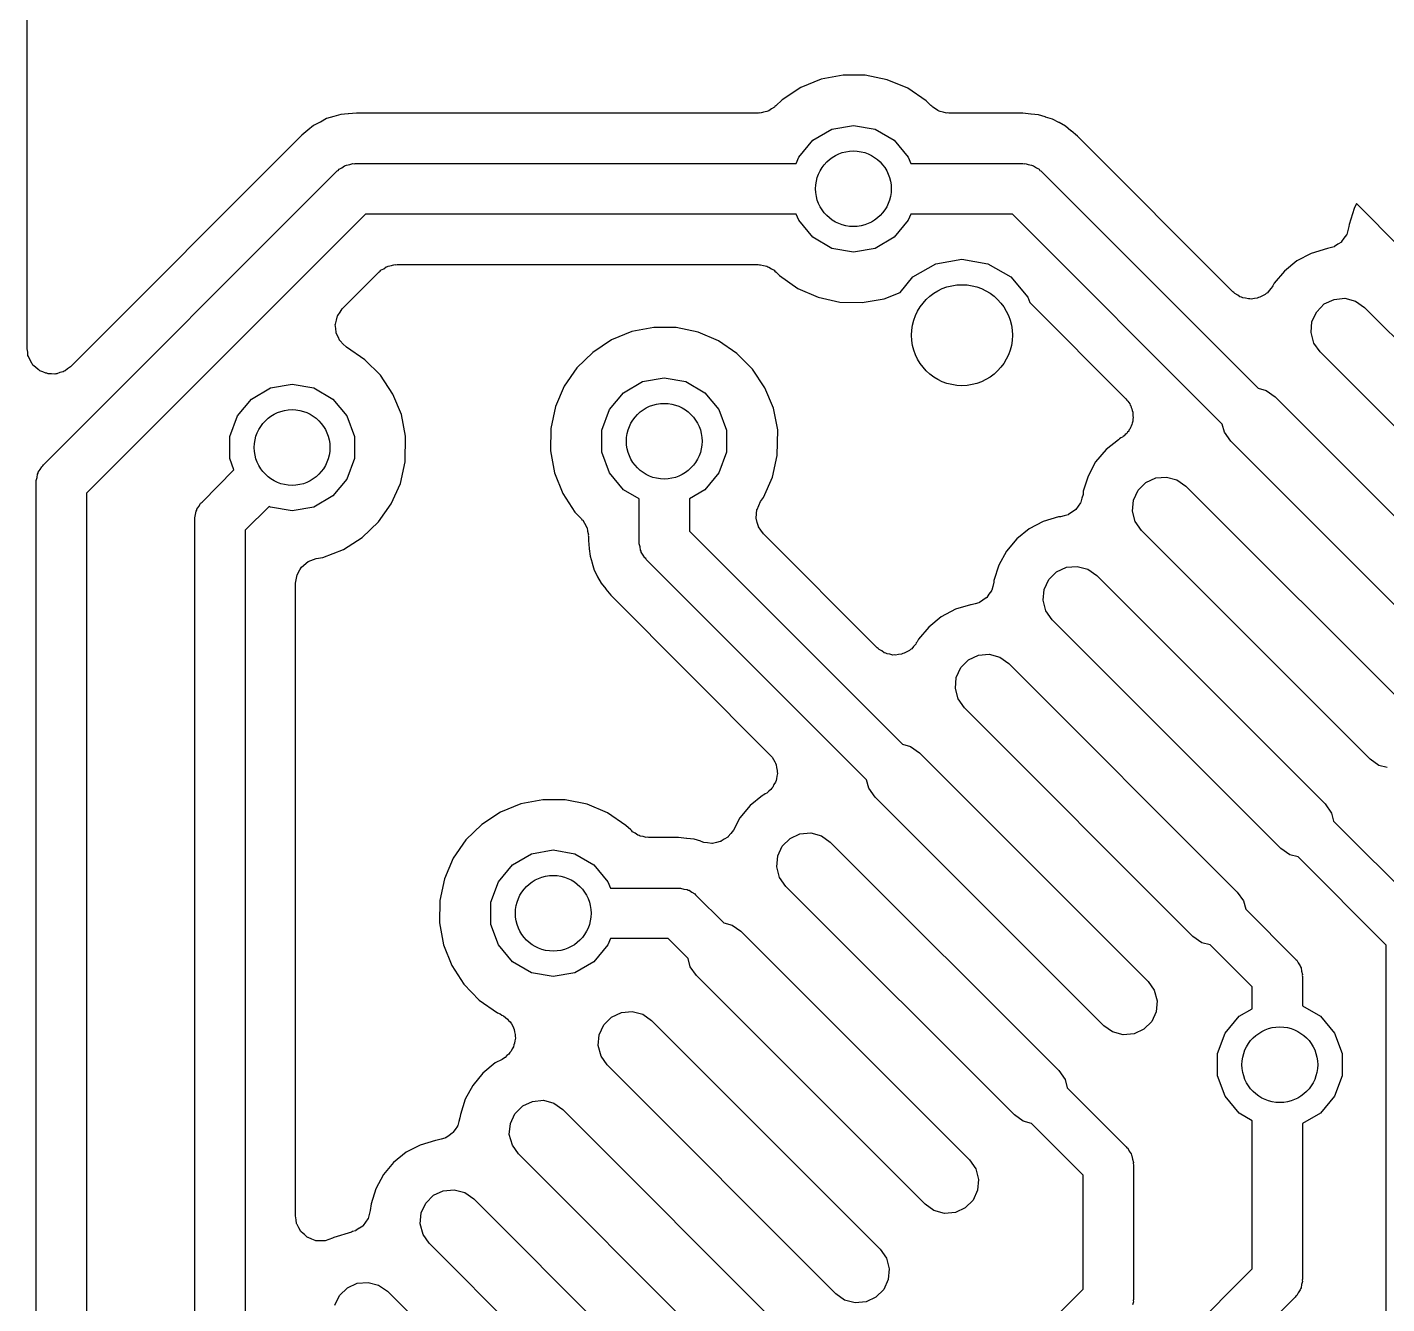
# Model space of a CAD drawing. Extents: x 69.6 to 139.6, y -158 to -61.
# Drawn here: x 106.92 to 112.31, y -108.57 to -103.51 of the extents above; entities that cross this region are included whole.
import ezdxf

# ---------------------------------------------------------------- set-up
doc = ezdxf.new("R2010")
doc.units = 0
doc.header["$MEASUREMENT"] = 0
doc.layers.add('BLACK', color=7, linetype='CONTINUOUS')

msp = doc.modelspace()

# ---------------------------------------------------------------- linework, layer by layer
at = {"layer": 'Black'}
for p, q in [((106.925, -104.784), (106.925, -102.291)), ((110.072, -103.716), (109.991, -103.749)), ((110.159, -103.7), (110.072, -103.716)), ((110.247, -103.7), (110.159, -103.7)), ((110.334, -103.718), (110.247, -103.7)), ((110.415, -103.752), (110.334, -103.718)), ((109.991, -103.749), (109.917, -103.798)), ((110.488, -103.802), (110.415, -103.752)), ((109.843, -103.846), (109.83, -103.85)), ((109.857, -103.844), (109.843, -103.846)), ((109.86, -103.842), (109.857, -103.844)), ((109.864, -103.841), (109.86, -103.842)), ((109.875, -103.833), (109.864, -103.841)), ((109.887, -103.827), (109.875, -103.833)), ((109.889, -103.824), (109.887, -103.827)), ((109.892, -103.821), (109.889, -103.824)), ((109.917, -103.798), (109.892, -103.821)), ((110.507, -103.82), (110.488, -103.802)), ((110.511, -103.823), (110.507, -103.82)), ((110.514, -103.827), (110.511, -103.823)), ((110.525, -103.833), (110.514, -103.827)), ((110.535, -103.84), (110.525, -103.833)), ((110.54, -103.842), (110.535, -103.84)), ((110.544, -103.844), (110.54, -103.842)), ((110.556, -103.846), (110.544, -103.844)), ((110.569, -103.85), (110.556, -103.846)), ((108.086, -103.886), (108.06, -103.9)), ((108.087, -103.886), (108.086, -103.886)), ((108.086, -103.886), (108.086, -103.886)), ((108.112, -103.872), (108.087, -103.886)), ((108.14, -103.864), (108.112, -103.872)), ((108.141, -103.864), (108.14, -103.864)), ((108.14, -103.864), (108.14, -103.864)), ((108.168, -103.856), (108.141, -103.864)), ((108.197, -103.853), (108.168, -103.856)), ((108.198, -103.853), (108.197, -103.853)), ((108.197, -103.853), (108.197, -103.853)), ((108.23, -103.85), (108.198, -103.853)), ((109.822, -103.85), (108.23, -103.85)), ((109.826, -103.849), (109.822, -103.85)), ((109.83, -103.85), (109.826, -103.849)), ((110.114, -103.914), (110.2, -103.899)), ((110.2, -103.899), (110.286, -103.914)), ((110.573, -103.849), (110.569, -103.85)), ((110.578, -103.85), (110.573, -103.849)), ((110.872, -103.85), (110.578, -103.85)), ((110.903, -103.854), (110.872, -103.85)), ((110.904, -103.854), (110.903, -103.854)), ((110.933, -103.857), (110.904, -103.854)), ((110.904, -103.854), (110.904, -103.854)), ((110.96, -103.865), (110.933, -103.857)), ((110.961, -103.865), (110.96, -103.865)), ((110.961, -103.866), (110.961, -103.865)), ((110.989, -103.874), (110.961, -103.866)), ((111.014, -103.888), (110.989, -103.874)), ((111.015, -103.888), (111.014, -103.888)), ((111.014, -103.888), (111.014, -103.888)), ((111.04, -103.902), (111.015, -103.888)), ((108.013, -103.938), (107.096, -104.855)), ((108.037, -103.918), (108.013, -103.938)), ((108.013, -103.938), (108.013, -103.938)), ((108.038, -103.918), (108.037, -103.918)), ((108.06, -103.9), (108.038, -103.918)), ((108.038, -103.918), (108.038, -103.918)), ((110.039, -103.958), (110.114, -103.914)), ((110.286, -103.914), (110.361, -103.958)), ((111.062, -103.92), (111.04, -103.902)), ((111.062, -103.921), (111.062, -103.92)), ((111.063, -103.921), (111.062, -103.921)), ((111.088, -103.941), (111.063, -103.921)), ((111.704, -104.558), (111.088, -103.941)), ((109.983, -104.025), (110.039, -103.958)), ((110.361, -103.958), (110.417, -104.025)), ((108.172, -104.067), (108.183, -104.059)), ((108.183, -104.059), (108.187, -104.058)), ((108.187, -104.058), (108.191, -104.056)), ((108.191, -104.056), (108.204, -104.054)), ((108.204, -104.054), (108.216, -104.05)), ((108.216, -104.05), (108.221, -104.051)), ((108.221, -104.051), (108.225, -104.05)), ((108.225, -104.05), (109.973, -104.05)), ((109.973, -104.05), (109.983, -104.025)), ((110.417, -104.025), (110.427, -104.05)), ((110.427, -104.05), (110.872, -104.05)), ((110.872, -104.05), (110.876, -104.051)), ((110.876, -104.051), (110.881, -104.05)), ((110.881, -104.05), (110.893, -104.054)), ((110.893, -104.054), (110.906, -104.056)), ((110.906, -104.056), (110.91, -104.058)), ((110.91, -104.058), (110.914, -104.059)), ((110.914, -104.059), (110.925, -104.067)), ((106.989, -105.244), (108.154, -104.079)), ((108.154, -104.079), (108.158, -104.077)), ((108.158, -104.077), (108.161, -104.073)), ((108.161, -104.073), (108.172, -104.067)), ((110.925, -104.067), (110.936, -104.073)), ((110.936, -104.073), (110.939, -104.077)), ((110.939, -104.077), (110.943, -104.079)), ((110.943, -104.079), (111.804, -104.94)), ((112.194, -104.209), (112.184, -104.228)), ((112.371, -104.386), (112.194, -104.209)), ((108.266, -104.25), (107.16, -105.356)), ((109.973, -104.25), (108.266, -104.25)), ((109.983, -104.275), (109.973, -104.25)), ((110.039, -104.342), (109.983, -104.275)), ((110.417, -104.275), (110.361, -104.342)), ((110.427, -104.25), (110.417, -104.275)), ((110.831, -104.25), (110.427, -104.25)), ((111.662, -105.082), (110.831, -104.25)), ((112.184, -104.228), (112.165, -104.291)), ((112.155, -104.331), (112.154, -104.332)), ((112.159, -104.315), (112.155, -104.331)), ((112.164, -104.3), (112.159, -104.315)), ((112.165, -104.291), (112.164, -104.3)), ((110.114, -104.386), (110.039, -104.342)), ((110.361, -104.342), (110.286, -104.386)), ((112.089, -104.384), (112.079, -104.387)), ((112.105, -104.38), (112.089, -104.384)), ((112.106, -104.38), (112.105, -104.38)), ((112.107, -104.379), (112.106, -104.38)), ((112.12, -104.37), (112.107, -104.379)), ((112.134, -104.361), (112.12, -104.37)), ((112.135, -104.359), (112.134, -104.36)), ((112.134, -104.36), (112.134, -104.361)), ((112.144, -104.346), (112.135, -104.359)), ((112.154, -104.333), (112.144, -104.346)), ((112.154, -104.332), (112.154, -104.333)), ((110.2, -104.401), (110.114, -104.386)), ((110.286, -104.386), (110.2, -104.401)), ((110.527, -104.447), (110.63, -104.429)), ((110.63, -104.429), (110.733, -104.447)), ((111.958, -104.436), (111.908, -104.476)), ((112.014, -104.407), (111.958, -104.436)), ((112.079, -104.387), (112.014, -104.407)), ((108.175, -104.624), (108.32, -104.479)), ((108.32, -104.479), (108.324, -104.477)), ((108.324, -104.477), (108.326, -104.473)), ((108.326, -104.473), (108.338, -104.467)), ((108.338, -104.467), (108.348, -104.459)), ((108.348, -104.459), (108.353, -104.458)), ((108.353, -104.458), (108.356, -104.456)), ((108.356, -104.456), (108.369, -104.454)), ((108.369, -104.454), (108.382, -104.45)), ((108.382, -104.45), (108.386, -104.451)), ((108.386, -104.451), (108.391, -104.45)), ((108.391, -104.45), (109.822, -104.45)), ((109.822, -104.45), (109.827, -104.451)), ((109.827, -104.451), (109.832, -104.451)), ((109.832, -104.451), (109.844, -104.454)), ((109.844, -104.454), (109.856, -104.456)), ((109.856, -104.456), (109.86, -104.459)), ((109.86, -104.459), (109.865, -104.46)), ((109.865, -104.46), (109.875, -104.467)), ((109.875, -104.467), (109.886, -104.473)), ((109.886, -104.473), (109.889, -104.477)), ((109.889, -104.477), (109.894, -104.481)), ((109.894, -104.481), (109.907, -104.494)), ((110.436, -104.499), (110.527, -104.447)), ((110.733, -104.447), (110.824, -104.499)), ((111.908, -104.476), (111.868, -104.524)), ((109.907, -104.494), (109.979, -104.545)), ((109.979, -104.545), (110.06, -104.58)), ((110.385, -104.561), (110.436, -104.499)), ((110.824, -104.499), (110.891, -104.579)), ((111.856, -104.544), (111.848, -104.553)), ((111.859, -104.539), (111.856, -104.544)), ((111.862, -104.535), (111.859, -104.539)), ((111.868, -104.524), (111.862, -104.535)), ((110.06, -104.58), (110.146, -104.599)), ((110.146, -104.599), (110.235, -104.601)), ((110.235, -104.601), (110.322, -104.586)), ((110.322, -104.586), (110.385, -104.561)), ((110.891, -104.579), (110.899, -104.601)), ((111.708, -104.561), (111.704, -104.558)), ((111.712, -104.565), (111.708, -104.561)), ((111.723, -104.571), (111.712, -104.565)), ((111.732, -104.578), (111.723, -104.571)), ((111.738, -104.579), (111.732, -104.578)), ((111.743, -104.582), (111.738, -104.579)), ((111.754, -104.583), (111.743, -104.582)), ((111.766, -104.586), (111.754, -104.583)), ((111.771, -104.586), (111.766, -104.586)), ((111.777, -104.587), (111.771, -104.586)), ((111.789, -104.585), (111.777, -104.587)), ((111.8, -104.583), (111.789, -104.585)), ((111.806, -104.581), (111.8, -104.583)), ((111.811, -104.58), (111.806, -104.581)), ((111.821, -104.574), (111.811, -104.58)), ((111.832, -104.569), (111.821, -104.574)), ((111.836, -104.565), (111.832, -104.569)), ((111.841, -104.562), (111.836, -104.565)), ((111.848, -104.553), (111.841, -104.562)), ((112.066, -104.606), (112.105, -104.588)), ((112.105, -104.588), (112.148, -104.584)), ((112.148, -104.584), (112.19, -104.595)), ((112.19, -104.595), (112.226, -104.62)), ((108.151, -104.67), (108.155, -104.654)), ((108.155, -104.653), (108.156, -104.652)), ((108.155, -104.654), (108.155, -104.653)), ((108.156, -104.652), (108.165, -104.639)), ((108.165, -104.639), (108.174, -104.625)), ((108.174, -104.625), (108.175, -104.624)), ((108.175, -104.624), (108.175, -104.624)), ((110.899, -104.601), (111.279, -104.982)), ((112.017, -104.676), (112.036, -104.637)), ((112.036, -104.637), (112.066, -104.606)), ((112.226, -104.62), (113.131, -105.526)), ((108.146, -104.688), (108.147, -104.687)), ((108.148, -104.704), (108.146, -104.688)), ((108.147, -104.686), (108.151, -104.67)), ((108.147, -104.687), (108.147, -104.686)), ((108.15, -104.72), (108.148, -104.704)), ((109.409, -104.7), (109.322, -104.716)), ((109.497, -104.7), (109.409, -104.7)), ((109.584, -104.718), (109.497, -104.7)), ((112.014, -104.719), (112.017, -104.676)), ((108.15, -104.721), (108.15, -104.72)), ((108.15, -104.722), (108.15, -104.721)), ((108.157, -104.737), (108.15, -104.722)), ((108.164, -104.752), (108.157, -104.737)), ((108.165, -104.752), (108.164, -104.752)), ((108.165, -104.753), (108.165, -104.752)), ((108.177, -104.765), (108.165, -104.753)), ((109.241, -104.749), (109.167, -104.798)), ((109.322, -104.716), (109.241, -104.749)), ((109.665, -104.752), (109.584, -104.718)), ((109.738, -104.802), (109.665, -104.752)), ((112.025, -104.761), (112.014, -104.719)), ((112.05, -104.796), (112.025, -104.761)), ((106.927, -104.797), (106.925, -104.784)), ((106.928, -104.81), (106.927, -104.797)), ((106.93, -104.814), (106.928, -104.81)), ((106.931, -104.819), (106.93, -104.814)), ((108.189, -104.776), (108.177, -104.765)), ((108.19, -104.777), (108.189, -104.776)), ((108.263, -104.827), (108.19, -104.777)), ((108.19, -104.777), (108.19, -104.777)), ((109.167, -104.798), (109.104, -104.859)), ((109.8, -104.864), (109.738, -104.802)), ((112.955, -105.702), (112.05, -104.796)), ((106.938, -104.83), (106.931, -104.819)), ((106.943, -104.842), (106.938, -104.83)), ((106.946, -104.845), (106.943, -104.842)), ((106.948, -104.849), (106.946, -104.845)), ((106.958, -104.857), (106.948, -104.849)), ((106.968, -104.866), (106.958, -104.857)), ((106.972, -104.868), (106.968, -104.866)), ((106.975, -104.871), (106.972, -104.868)), ((107.085, -104.863), (107.075, -104.871)), ((107.096, -104.855), (107.085, -104.863)), ((108.325, -104.889), (108.263, -104.827)), ((109.104, -104.859), (109.054, -104.932)), ((109.849, -104.938), (109.8, -104.864)), ((106.987, -104.875), (106.975, -104.871)), ((106.999, -104.881), (106.987, -104.875)), ((107.003, -104.881), (106.999, -104.881)), ((107.008, -104.883), (107.003, -104.881)), ((107.021, -104.883), (107.008, -104.883)), ((107.034, -104.884), (107.021, -104.883)), ((107.038, -104.883), (107.034, -104.884)), ((107.042, -104.883), (107.038, -104.883)), ((107.055, -104.878), (107.042, -104.883)), ((107.067, -104.875), (107.055, -104.878)), ((107.071, -104.872), (107.067, -104.875)), ((107.075, -104.871), (107.071, -104.872)), ((108.374, -104.963), (108.325, -104.889)), ((109.289, -104.958), (109.364, -104.914)), ((109.364, -104.914), (109.45, -104.899)), ((109.45, -104.899), (109.536, -104.914)), ((109.536, -104.914), (109.611, -104.958)), ((107.814, -104.983), (107.889, -104.939)), ((107.889, -104.939), (107.975, -104.924)), ((107.975, -104.924), (108.061, -104.939)), ((108.061, -104.939), (108.136, -104.983)), ((108.408, -105.044), (108.374, -104.963)), ((109.054, -104.932), (109.019, -105.013)), ((109.233, -105.025), (109.289, -104.958)), ((109.611, -104.958), (109.667, -105.025)), ((109.883, -105.019), (109.849, -104.938)), ((111.804, -104.94), (111.836, -104.949)), ((111.836, -104.949), (111.872, -104.974)), ((111.872, -104.974), (112.777, -105.88)), ((107.758, -105.05), (107.814, -104.983)), ((108.136, -104.983), (108.192, -105.05)), ((109.019, -105.013), (109.001, -105.1)), ((109.203, -105.106), (109.233, -105.025)), ((109.667, -105.025), (109.697, -105.106)), ((109.9, -105.105), (109.883, -105.019)), ((111.279, -104.982), (111.283, -104.987)), ((111.283, -104.987), (111.288, -104.991)), ((111.288, -104.991), (111.291, -104.997)), ((111.291, -104.997), (111.295, -105.002)), ((111.295, -105.002), (111.297, -105.007)), ((111.297, -105.007), (111.299, -105.01)), ((111.299, -105.01), (111.301, -105.016)), ((111.301, -105.016), (111.304, -105.022)), ((111.304, -105.022), (111.305, -105.029)), ((111.305, -105.029), (111.307, -105.035)), ((107.728, -105.131), (107.758, -105.05)), ((108.192, -105.05), (108.222, -105.131)), ((108.425, -105.13), (108.408, -105.044)), ((111.303, -105.084), (111.301, -105.09)), ((111.305, -105.078), (111.303, -105.084)), ((111.306, -105.074), (111.305, -105.078)), ((111.307, -105.07), (111.306, -105.074)), ((111.307, -105.035), (111.307, -105.039)), ((111.307, -105.039), (111.308, -105.044)), ((111.309, -105.056), (111.307, -105.063)), ((111.307, -105.063), (111.307, -105.07)), ((111.308, -105.044), (111.308, -105.05)), ((111.308, -105.05), (111.309, -105.056)), ((111.671, -105.114), (111.662, -105.082)), ((107.728, -105.219), (107.728, -105.131)), ((108.222, -105.131), (108.222, -105.219)), ((108.423, -105.232), (108.425, -105.13)), ((109.001, -105.1), (108.999, -105.188)), ((109.203, -105.194), (109.203, -105.106)), ((109.697, -105.106), (109.697, -105.194)), ((109.898, -105.207), (109.9, -105.105)), ((111.26, -105.137), (111.255, -105.141)), ((111.266, -105.134), (111.26, -105.137)), ((111.269, -105.131), (111.266, -105.134)), ((111.273, -105.129), (111.269, -105.131)), ((111.277, -105.124), (111.273, -105.129)), ((111.283, -105.12), (111.277, -105.124)), ((111.286, -105.114), (111.283, -105.12)), ((111.291, -105.11), (111.286, -105.114)), ((111.292, -105.106), (111.291, -105.11)), ((111.295, -105.102), (111.292, -105.106)), ((111.298, -105.096), (111.295, -105.102)), ((111.301, -105.09), (111.298, -105.096)), ((111.696, -105.15), (111.671, -105.114)), ((108.999, -105.188), (109.015, -105.275)), ((111.201, -105.183), (111.16, -105.232)), ((111.25, -105.144), (111.201, -105.183)), ((111.255, -105.141), (111.25, -105.144)), ((112.601, -106.056), (111.696, -105.15)), ((106.987, -105.248), (106.989, -105.244)), ((107.744, -105.264), (107.728, -105.219)), ((108.222, -105.219), (108.192, -105.3)), ((108.404, -105.318), (108.423, -105.232)), ((109.233, -105.275), (109.203, -105.194)), ((109.697, -105.194), (109.667, -105.275)), ((109.879, -105.293), (109.898, -105.207)), ((111.16, -105.232), (111.13, -105.288)), ((106.96, -105.306), (106.964, -105.294)), ((106.964, -105.294), (106.966, -105.281)), ((106.966, -105.281), (106.968, -105.277)), ((106.968, -105.277), (106.969, -105.273)), ((106.969, -105.273), (106.977, -105.262)), ((106.977, -105.262), (106.983, -105.251)), ((106.983, -105.251), (106.987, -105.248)), ((107.618, -105.391), (107.744, -105.264)), ((108.192, -105.3), (108.136, -105.367)), ((109.015, -105.275), (109.048, -105.357)), ((109.289, -105.342), (109.233, -105.275)), ((109.667, -105.275), (109.611, -105.342)), ((109.843, -105.373), (109.879, -105.293)), ((111.13, -105.288), (111.111, -105.348)), ((111.359, -105.314), (111.398, -105.295)), ((111.398, -105.295), (111.441, -105.292)), ((111.441, -105.292), (111.482, -105.303)), ((106.961, -105.311), (106.96, -105.306)), ((106.96, -105.315), (106.961, -105.311)), ((106.96, -109.949), (106.96, -105.315)), ((108.368, -105.398), (108.404, -105.318)), ((109.35, -105.378), (109.289, -105.342)), ((109.611, -105.342), (109.55, -105.378)), ((111.111, -105.348), (111.11, -105.361)), ((111.31, -105.384), (111.328, -105.344)), ((111.328, -105.344), (111.359, -105.314)), ((111.482, -105.303), (111.518, -105.328)), ((111.518, -105.328), (112.424, -106.233)), ((107.16, -105.356), (107.16, -109.99)), ((107.598, -105.419), (107.605, -105.408)), ((107.605, -105.408), (107.612, -105.397)), ((107.612, -105.397), (107.615, -105.394)), ((107.615, -105.394), (107.618, -105.391)), ((107.884, -105.408), (107.789, -105.503)), ((107.889, -105.411), (107.884, -105.408)), ((108.136, -105.367), (108.061, -105.411)), ((108.317, -105.47), (108.368, -105.398)), ((109.048, -105.357), (109.096, -105.431)), ((109.35, -105.548), (109.35, -105.378)), ((109.55, -105.378), (109.55, -105.507)), ((109.818, -105.42), (109.825, -105.405)), ((109.825, -105.405), (109.832, -105.389)), ((109.832, -105.389), (109.843, -105.373)), ((109.832, -105.389), (109.832, -105.389)), ((109.832, -105.389), (109.832, -105.389)), ((111.091, -105.407), (111.082, -105.42)), ((111.1, -105.394), (111.091, -105.407)), ((111.101, -105.392), (111.1, -105.394)), ((111.105, -105.376), (111.101, -105.391)), ((111.101, -105.391), (111.101, -105.392)), ((111.11, -105.361), (111.105, -105.376)), ((111.306, -105.427), (111.31, -105.384)), ((107.589, -105.453), (107.592, -105.44)), ((107.589, -105.457), (107.589, -105.453)), ((107.589, -105.461), (107.589, -105.457)), ((107.589, -108.736), (107.589, -105.461)), ((107.592, -105.44), (107.595, -105.427)), ((107.595, -105.427), (107.597, -105.423)), ((107.597, -105.423), (107.598, -105.419)), ((107.975, -105.426), (107.889, -105.411)), ((108.061, -105.411), (107.975, -105.426)), ((109.096, -105.431), (109.122, -105.458)), ((109.122, -105.458), (109.124, -105.461)), ((109.124, -105.461), (109.127, -105.463)), ((109.814, -105.455), (109.816, -105.438)), ((109.819, -105.472), (109.814, -105.455)), ((109.814, -105.455), (109.814, -105.455)), ((109.814, -105.455), (109.814, -105.455)), ((109.816, -105.438), (109.817, -105.42)), ((109.817, -105.42), (109.818, -105.42)), ((109.818, -105.42), (109.818, -105.42)), ((111.013, -105.45), (110.952, -105.468)), ((111.02, -105.449), (111.013, -105.45)), ((111.035, -105.445), (111.02, -105.449)), ((111.051, -105.441), (111.035, -105.445)), ((111.052, -105.44), (111.051, -105.441)), ((111.053, -105.44), (111.052, -105.44)), ((111.066, -105.431), (111.053, -105.44)), ((111.08, -105.422), (111.066, -105.431)), ((111.082, -105.42), (111.08, -105.421)), ((111.08, -105.421), (111.08, -105.422)), ((111.317, -105.468), (111.306, -105.427)), ((107.789, -105.503), (107.789, -108.695)), ((108.253, -105.531), (108.317, -105.47)), ((109.127, -105.463), (109.134, -105.475)), ((109.134, -105.475), (109.141, -105.487)), ((109.141, -105.487), (109.142, -105.49)), ((109.142, -105.49), (109.144, -105.493)), ((109.144, -105.493), (109.146, -105.507)), ((109.146, -105.507), (109.15, -105.521)), ((109.55, -105.507), (110.394, -106.35)), ((109.823, -105.488), (109.819, -105.472)), ((109.823, -105.489), (109.823, -105.488)), ((109.823, -105.488), (109.823, -105.488)), ((109.833, -105.503), (109.823, -105.489)), ((109.843, -105.517), (109.833, -105.503)), ((110.896, -105.497), (110.847, -105.537)), ((110.952, -105.468), (110.896, -105.497)), ((111.342, -105.504), (111.317, -105.468)), ((112.248, -106.409), (111.342, -105.504)), ((108.179, -105.579), (108.253, -105.531)), ((109.15, -105.521), (109.149, -105.524)), ((109.149, -105.524), (109.15, -105.528)), ((109.15, -105.528), (109.15, -105.543)), ((109.15, -105.543), (109.153, -105.575)), ((109.351, -105.552), (109.35, -105.548)), ((109.35, -105.557), (109.351, -105.552)), ((109.354, -105.569), (109.35, -105.557)), ((109.356, -105.582), (109.354, -105.569)), ((110.294, -105.968), (109.843, -105.517)), ((109.843, -105.517), (109.843, -105.517)), ((109.843, -105.517), (109.843, -105.517)), ((110.847, -105.537), (110.807, -105.586)), ((108.039, -105.627), (108.071, -105.615)), ((108.071, -105.615), (108.097, -105.611)), ((108.097, -105.611), (108.179, -105.579)), ((109.153, -105.575), (109.153, -105.576)), ((109.153, -105.576), (109.153, -105.576)), ((109.153, -105.576), (109.156, -105.605)), ((109.156, -105.605), (109.164, -105.632)), ((109.358, -105.586), (109.356, -105.582)), ((109.359, -105.59), (109.358, -105.586)), ((109.367, -105.601), (109.359, -105.59)), ((109.373, -105.612), (109.367, -105.601)), ((109.377, -105.615), (109.373, -105.612)), ((109.379, -105.619), (109.377, -105.615)), ((110.252, -106.492), (109.379, -105.619)), ((110.807, -105.586), (110.776, -105.641)), ((107.995, -105.679), (108.006, -105.66)), ((108.006, -105.66), (108.012, -105.649)), ((108.012, -105.649), (108.039, -105.627)), ((109.164, -105.632), (109.164, -105.633)), ((109.164, -105.633), (109.164, -105.633)), ((109.164, -105.633), (109.172, -105.661)), ((109.172, -105.661), (109.186, -105.686)), ((110.776, -105.641), (110.757, -105.702)), ((110.974, -105.698), (111.005, -105.668)), ((111.005, -105.668), (111.044, -105.649)), ((111.044, -105.649), (111.087, -105.646)), ((111.087, -105.646), (111.129, -105.657)), ((111.129, -105.657), (111.164, -105.682)), ((107.989, -105.713), (107.995, -105.679)), ((107.989, -108.219), (107.989, -105.713)), ((109.186, -105.686), (109.186, -105.687)), ((109.186, -105.687), (109.186, -105.687)), ((109.186, -105.687), (109.2, -105.713)), ((109.2, -105.713), (109.218, -105.735)), ((110.752, -105.725), (110.748, -105.74)), ((110.757, -105.709), (110.752, -105.725)), ((110.757, -105.702), (110.757, -105.709)), ((110.956, -105.737), (110.974, -105.698)), ((111.164, -105.682), (112.07, -106.587)), ((109.218, -105.735), (109.218, -105.735)), ((109.218, -105.735), (109.218, -105.736)), ((109.218, -105.736), (109.238, -105.76)), ((109.238, -105.76), (109.238, -105.76)), ((109.238, -105.76), (109.869, -106.392)), ((110.713, -105.78), (110.7, -105.789)), ((110.726, -105.771), (110.713, -105.78)), ((110.727, -105.77), (110.726, -105.771)), ((110.728, -105.769), (110.727, -105.77)), ((110.737, -105.756), (110.728, -105.769)), ((110.747, -105.743), (110.737, -105.756)), ((110.748, -105.74), (110.747, -105.741)), ((110.747, -105.741), (110.747, -105.743)), ((110.952, -105.78), (110.956, -105.737)), ((110.963, -105.822), (110.952, -105.78)), ((110.604, -105.816), (110.548, -105.846)), ((110.664, -105.798), (110.604, -105.816)), ((110.667, -105.798), (110.664, -105.798)), ((110.682, -105.794), (110.667, -105.798)), ((110.697, -105.79), (110.682, -105.794)), ((110.699, -105.789), (110.697, -105.79)), ((110.7, -105.789), (110.699, -105.789)), ((110.988, -105.858), (110.963, -105.822)), ((110.499, -105.886), (110.458, -105.934)), ((110.548, -105.846), (110.499, -105.886)), ((111.894, -106.763), (110.988, -105.858)), ((110.452, -105.945), (110.449, -105.949)), ((110.458, -105.934), (110.452, -105.945)), ((110.298, -105.971), (110.294, -105.968)), ((110.302, -105.975), (110.298, -105.971)), ((110.313, -105.981), (110.302, -105.975)), ((110.322, -105.988), (110.313, -105.981)), ((110.328, -105.989), (110.322, -105.988)), ((110.333, -105.992), (110.328, -105.989)), ((110.344, -105.993), (110.333, -105.992)), ((110.356, -105.997), (110.344, -105.993)), ((110.361, -105.996), (110.356, -105.997)), ((110.367, -105.997), (110.361, -105.996)), ((110.379, -105.995), (110.367, -105.997)), ((110.39, -105.993), (110.379, -105.995)), ((110.396, -105.991), (110.39, -105.993)), ((110.401, -105.99), (110.396, -105.991)), ((110.411, -105.984), (110.401, -105.99)), ((110.422, -105.979), (110.411, -105.984)), ((110.426, -105.975), (110.422, -105.979)), ((110.431, -105.972), (110.426, -105.975)), ((110.438, -105.963), (110.431, -105.972)), ((110.447, -105.954), (110.438, -105.963)), ((110.449, -105.949), (110.447, -105.954)), ((110.656, -106.016), (110.695, -105.998)), ((110.695, -105.998), (110.738, -105.994)), ((110.738, -105.994), (110.78, -106.005)), ((110.607, -106.086), (110.626, -106.047)), ((110.626, -106.047), (110.656, -106.016)), ((110.78, -106.005), (110.816, -106.03)), ((110.816, -106.03), (111.721, -106.936)), ((110.604, -106.129), (110.607, -106.086)), ((110.615, -106.171), (110.604, -106.129)), ((110.64, -106.206), (110.615, -106.171)), ((111.545, -107.112), (110.64, -106.206)), ((110.394, -106.35), (110.426, -106.359)), ((110.426, -106.359), (110.462, -106.384)), ((109.869, -106.392), (109.873, -106.397)), ((109.873, -106.397), (109.878, -106.401)), ((109.878, -106.401), (109.883, -106.411)), ((109.883, -106.411), (109.889, -106.42)), ((109.889, -106.42), (109.891, -106.426)), ((109.891, -106.426), (109.894, -106.432)), ((109.894, -106.432), (109.895, -106.443)), ((110.462, -106.384), (111.368, -107.29)), ((112.283, -106.434), (112.248, -106.409)), ((109.895, -106.443), (109.898, -106.454)), ((109.896, -106.477), (109.895, -106.488)), ((109.899, -106.466), (109.896, -106.477)), ((109.898, -106.454), (109.898, -106.46)), ((109.898, -106.46), (109.899, -106.466)), ((112.316, -106.443), (112.283, -106.434)), ((109.864, -106.536), (109.856, -106.544)), ((109.873, -106.53), (109.864, -106.536)), ((109.876, -106.524), (109.873, -106.53)), ((109.881, -106.52), (109.876, -106.524)), ((109.885, -106.51), (109.881, -106.52)), ((109.891, -106.5), (109.885, -106.51)), ((109.893, -106.494), (109.891, -106.5)), ((109.895, -106.488), (109.893, -106.494)), ((110.261, -106.524), (110.252, -106.492)), ((110.286, -106.56), (110.261, -106.524)), ((108.882, -106.586), (108.801, -106.619)), ((108.969, -106.57), (108.882, -106.586)), ((109.057, -106.57), (108.969, -106.57)), ((109.144, -106.588), (109.057, -106.57)), ((109.225, -106.622), (109.144, -106.588)), ((109.791, -106.593), (109.75, -106.642)), ((109.84, -106.554), (109.791, -106.593)), ((109.845, -106.551), (109.84, -106.554)), ((109.85, -106.547), (109.845, -106.551)), ((109.856, -106.544), (109.85, -106.547)), ((111.192, -107.466), (110.286, -106.56)), ((112.07, -106.587), (112.095, -106.623)), ((108.801, -106.619), (108.727, -106.668)), ((109.298, -106.672), (109.225, -106.622)), ((109.75, -106.642), (109.724, -106.691)), ((112.095, -106.623), (112.103, -106.655)), ((108.727, -106.668), (108.664, -106.729)), ((109.317, -106.69), (109.298, -106.672)), ((109.321, -106.693), (109.317, -106.69)), ((109.324, -106.697), (109.321, -106.693)), ((109.335, -106.703), (109.324, -106.697)), ((109.724, -106.691), (109.714, -106.704)), ((109.988, -106.705), (110.031, -106.702)), ((110.031, -106.702), (110.073, -106.713)), ((112.103, -106.655), (112.483, -107.035)), ((108.664, -106.729), (108.614, -106.802)), ((109.345, -106.71), (109.335, -106.703)), ((109.35, -106.712), (109.345, -106.71)), ((109.354, -106.714), (109.35, -106.712)), ((109.366, -106.716), (109.354, -106.714)), ((109.379, -106.72), (109.366, -106.716)), ((109.383, -106.719), (109.379, -106.72)), ((109.388, -106.72), (109.383, -106.719)), ((109.506, -106.72), (109.388, -106.72)), ((109.538, -106.724), (109.506, -106.72)), ((109.539, -106.724), (109.538, -106.724)), ((109.538, -106.724), (109.538, -106.724)), ((109.568, -106.727), (109.539, -106.724)), ((109.595, -106.735), (109.568, -106.727)), ((109.596, -106.736), (109.595, -106.735)), ((109.595, -106.735), (109.595, -106.735)), ((109.607, -106.739), (109.596, -106.736)), ((109.622, -106.741), (109.607, -106.739)), ((109.638, -106.743), (109.622, -106.741)), ((109.64, -106.743), (109.638, -106.743)), ((109.641, -106.743), (109.64, -106.743)), ((109.657, -106.739), (109.641, -106.743)), ((109.672, -106.736), (109.657, -106.739)), ((109.674, -106.736), (109.672, -106.736)), ((109.675, -106.735), (109.674, -106.736)), ((109.688, -106.727), (109.675, -106.735)), ((109.702, -106.718), (109.688, -106.727)), ((109.703, -106.717), (109.702, -106.718)), ((109.704, -106.716), (109.703, -106.717)), ((109.714, -106.704), (109.704, -106.716)), ((109.9, -106.793), (109.918, -106.754)), ((109.918, -106.754), (109.949, -106.724)), ((109.949, -106.724), (109.988, -106.705)), ((110.073, -106.713), (110.108, -106.738)), ((110.108, -106.738), (111.014, -107.643)), ((108.614, -106.802), (108.579, -106.883)), ((108.849, -106.828), (108.924, -106.784)), ((108.924, -106.784), (109.01, -106.769)), ((109.01, -106.769), (109.096, -106.784)), ((109.096, -106.784), (109.171, -106.828)), ((109.896, -106.836), (109.9, -106.793)), ((111.929, -106.788), (111.894, -106.763)), ((111.962, -106.797), (111.929, -106.788)), ((112.312, -107.147), (111.962, -106.797)), ((108.793, -106.895), (108.849, -106.828)), ((109.171, -106.828), (109.227, -106.895)), ((109.907, -106.878), (109.896, -106.836)), ((108.579, -106.883), (108.561, -106.97)), ((108.763, -106.976), (108.793, -106.895)), ((109.227, -106.895), (109.237, -106.92)), ((109.932, -106.914), (109.907, -106.878)), ((110.838, -107.819), (109.932, -106.914)), ((108.561, -106.97), (108.559, -107.058)), ((109.237, -106.92), (109.507, -106.92)), ((109.507, -106.92), (109.511, -106.921)), ((109.511, -106.921), (109.515, -106.92)), ((109.515, -106.92), (109.528, -106.924)), ((109.528, -106.924), (109.541, -106.926)), ((109.541, -106.926), (109.545, -106.928)), ((109.545, -106.928), (109.549, -106.929)), ((109.549, -106.929), (109.56, -106.937)), ((109.56, -106.937), (109.571, -106.943)), ((109.571, -106.943), (109.574, -106.947)), ((109.574, -106.947), (109.577, -106.949)), ((109.577, -106.949), (109.686, -107.058)), ((111.721, -106.936), (111.746, -106.971)), ((111.746, -106.971), (111.755, -107.004)), ((108.763, -107.064), (108.763, -106.976)), ((111.755, -107.004), (111.951, -107.2)), ((108.559, -107.058), (108.575, -107.145)), ((108.793, -107.145), (108.763, -107.064)), ((109.686, -107.058), (109.719, -107.067)), ((109.719, -107.067), (109.754, -107.091)), ((109.237, -107.12), (109.227, -107.145)), ((109.465, -107.12), (109.237, -107.12)), ((109.545, -107.199), (109.465, -107.12)), ((109.754, -107.091), (110.66, -107.997)), ((111.581, -107.137), (111.545, -107.112)), ((108.575, -107.145), (108.608, -107.227)), ((108.849, -107.212), (108.793, -107.145)), ((109.227, -107.145), (109.171, -107.212)), ((111.614, -107.145), (111.581, -107.137)), ((111.78, -107.312), (111.614, -107.145)), ((112.312, -108.906), (112.312, -107.147)), ((108.608, -107.227), (108.656, -107.301)), ((108.924, -107.256), (108.849, -107.212)), ((109.171, -107.212), (109.096, -107.256)), ((109.553, -107.232), (109.545, -107.199)), ((109.578, -107.267), (109.553, -107.232)), ((111.951, -107.2), (111.953, -107.203)), ((111.953, -107.203), (111.957, -107.206)), ((111.957, -107.206), (111.963, -107.217)), ((111.963, -107.217), (111.971, -107.228)), ((111.971, -107.228), (111.972, -107.232)), ((111.972, -107.232), (111.974, -107.236)), ((111.974, -107.236), (111.976, -107.249)), ((109.01, -107.271), (108.924, -107.256)), ((109.096, -107.256), (109.01, -107.271)), ((110.484, -108.173), (109.578, -107.267)), ((111.368, -107.29), (111.392, -107.325)), ((111.976, -107.249), (111.98, -107.262)), ((111.98, -107.262), (111.979, -107.266)), ((111.979, -107.266), (111.98, -107.27)), ((111.98, -107.27), (111.98, -107.387)), ((108.656, -107.301), (108.717, -107.364)), ((111.392, -107.325), (111.404, -107.367)), ((111.78, -107.398), (111.78, -107.312)), ((108.717, -107.364), (108.789, -107.415)), ((111.404, -107.367), (111.4, -107.41)), ((111.729, -107.428), (111.78, -107.398)), ((111.98, -107.387), (112.051, -107.428)), ((108.789, -107.415), (108.8, -107.419)), ((108.8, -107.419), (108.806, -107.424)), ((108.806, -107.424), (108.813, -107.426)), ((108.813, -107.426), (108.821, -107.433)), ((108.821, -107.433), (108.829, -107.439)), ((108.829, -107.439), (108.833, -107.445)), ((108.833, -107.445), (108.839, -107.45)), ((108.839, -107.45), (108.844, -107.458)), ((109.21, -107.462), (109.241, -107.431)), ((109.241, -107.431), (109.28, -107.413)), ((109.28, -107.413), (109.323, -107.409)), ((109.323, -107.409), (109.365, -107.42)), ((109.365, -107.42), (109.4, -107.445)), ((109.4, -107.445), (110.306, -108.351)), ((111.382, -107.449), (111.351, -107.479)), ((111.4, -107.41), (111.382, -107.449)), ((111.673, -107.495), (111.729, -107.428)), ((112.051, -107.428), (112.107, -107.495)), ((108.844, -107.458), (108.85, -107.467)), ((108.85, -107.467), (108.852, -107.474)), ((108.852, -107.474), (108.855, -107.48)), ((108.855, -107.48), (108.857, -107.49)), ((108.857, -107.49), (108.859, -107.5)), ((108.859, -107.5), (108.859, -107.507)), ((108.859, -107.507), (108.86, -107.515)), ((109.188, -107.544), (109.192, -107.501)), ((109.192, -107.501), (109.21, -107.462)), ((111.227, -107.49), (111.192, -107.466)), ((111.269, -107.502), (111.227, -107.49)), ((111.312, -107.498), (111.269, -107.502)), ((111.351, -107.479), (111.312, -107.498)), ((111.643, -107.576), (111.673, -107.495)), ((112.107, -107.495), (112.137, -107.576)), ((108.847, -107.557), (108.843, -107.566)), ((108.853, -107.549), (108.847, -107.557)), ((108.854, -107.541), (108.853, -107.549)), ((108.857, -107.534), (108.854, -107.541)), ((108.858, -107.525), (108.857, -107.534)), ((108.86, -107.515), (108.858, -107.525)), ((109.2, -107.586), (109.188, -107.544)), ((108.78, -107.613), (108.731, -107.653)), ((108.807, -107.599), (108.78, -107.613)), ((108.813, -107.595), (108.807, -107.599)), ((108.819, -107.591), (108.813, -107.595)), ((108.826, -107.584), (108.819, -107.591)), ((108.834, -107.578), (108.826, -107.584)), ((108.838, -107.572), (108.834, -107.578)), ((108.843, -107.566), (108.838, -107.572)), ((109.224, -107.621), (109.2, -107.586)), ((111.643, -107.664), (111.643, -107.576)), ((112.137, -107.576), (112.137, -107.664)), ((108.731, -107.653), (108.691, -107.702)), ((110.13, -108.527), (109.224, -107.621)), ((111.014, -107.643), (111.039, -107.679)), ((111.673, -107.745), (111.643, -107.664)), ((112.137, -107.664), (112.107, -107.745)), ((108.691, -107.702), (108.661, -107.757)), ((111.039, -107.679), (111.047, -107.712)), ((111.047, -107.712), (111.281, -107.945)), ((108.661, -107.757), (108.642, -107.817)), ((108.889, -107.783), (108.928, -107.765)), ((108.928, -107.765), (108.971, -107.761)), ((108.971, -107.761), (109.013, -107.772)), ((109.013, -107.772), (109.048, -107.797)), ((111.729, -107.812), (111.673, -107.745)), ((112.107, -107.745), (112.051, -107.812)), ((108.64, -107.83), (108.636, -107.845)), ((108.642, -107.817), (108.64, -107.83)), ((108.84, -107.853), (108.858, -107.814)), ((108.858, -107.814), (108.889, -107.783)), ((109.048, -107.797), (109.954, -108.703)), ((110.873, -107.844), (110.838, -107.819)), ((111.78, -107.842), (111.729, -107.812)), ((112.051, -107.812), (111.98, -107.853)), ((108.621, -107.876), (108.612, -107.889)), ((108.631, -107.863), (108.621, -107.876)), ((108.632, -107.861), (108.631, -107.862)), ((108.631, -107.862), (108.631, -107.863)), ((108.636, -107.845), (108.632, -107.861)), ((108.836, -107.896), (108.84, -107.853)), ((110.906, -107.853), (110.873, -107.844)), ((111.11, -108.057), (110.906, -107.853)), ((111.78, -108.429), (111.78, -107.842)), ((111.98, -107.853), (111.98, -108.47)), ((108.483, -107.938), (108.427, -107.967)), ((108.543, -107.92), (108.483, -107.938)), ((108.55, -107.919), (108.543, -107.92)), ((108.566, -107.915), (108.55, -107.919)), ((108.581, -107.911), (108.566, -107.915)), ((108.582, -107.91), (108.581, -107.911)), ((108.584, -107.91), (108.582, -107.91)), ((108.597, -107.9), (108.584, -107.91)), ((108.61, -107.891), (108.597, -107.9)), ((108.611, -107.89), (108.61, -107.891)), ((108.612, -107.889), (108.611, -107.89)), ((108.848, -107.938), (108.836, -107.896)), ((108.872, -107.973), (108.848, -107.938)), ((108.427, -107.967), (108.377, -108.007)), ((109.778, -108.879), (108.872, -107.973)), ((111.281, -107.945), (111.283, -107.949)), ((111.283, -107.949), (111.287, -107.951)), ((111.287, -107.951), (111.293, -107.963)), ((111.293, -107.963), (111.301, -107.973)), ((111.301, -107.973), (111.302, -107.978)), ((111.302, -107.978), (111.304, -107.981)), ((111.304, -107.981), (111.306, -107.994)), ((111.306, -107.994), (111.31, -108.007)), ((108.377, -108.007), (108.337, -108.055)), ((110.66, -107.997), (110.685, -108.033)), ((110.685, -108.033), (110.696, -108.074)), ((111.31, -108.007), (111.309, -108.011)), ((111.309, -108.011), (111.31, -108.016)), ((111.31, -108.016), (111.31, -108.55)), ((108.337, -108.055), (108.307, -108.111)), ((110.696, -108.074), (110.692, -108.117)), ((111.11, -108.509), (111.11, -108.057)), ((108.307, -108.111), (108.288, -108.171)), ((108.505, -108.168), (108.535, -108.137)), ((108.535, -108.137), (108.574, -108.119)), ((108.574, -108.119), (108.617, -108.115)), ((108.617, -108.115), (108.659, -108.126)), ((108.659, -108.126), (108.695, -108.151)), ((108.695, -108.151), (109.6, -109.057)), ((110.674, -108.157), (110.643, -108.187)), ((110.692, -108.117), (110.674, -108.157)), ((108.285, -108.198), (108.28, -108.213)), ((108.288, -108.171), (108.285, -108.198)), ((108.483, -108.25), (108.486, -108.207)), ((108.486, -108.207), (108.505, -108.168)), ((110.519, -108.198), (110.484, -108.173)), ((110.561, -108.209), (110.519, -108.198)), ((110.604, -108.205), (110.561, -108.209)), ((110.643, -108.187), (110.604, -108.205)), ((107.991, -108.234), (107.989, -108.219)), ((107.993, -108.249), (107.991, -108.234)), ((107.994, -108.251), (107.993, -108.249)), ((107.995, -108.253), (107.994, -108.251)), ((108.002, -108.266), (107.995, -108.253)), ((108.255, -108.259), (108.242, -108.267)), ((108.256, -108.258), (108.255, -108.259)), ((108.257, -108.257), (108.256, -108.258)), ((108.266, -108.244), (108.257, -108.257)), ((108.275, -108.231), (108.266, -108.244)), ((108.276, -108.23), (108.275, -108.231)), ((108.28, -108.213), (108.276, -108.229)), ((108.276, -108.229), (108.276, -108.23)), ((108.494, -108.292), (108.483, -108.25)), ((108.01, -108.28), (108.002, -108.266)), ((108.011, -108.281), (108.01, -108.28)), ((108.012, -108.283), (108.011, -108.281)), ((108.024, -108.293), (108.012, -108.283)), ((108.035, -108.303), (108.024, -108.293)), ((108.037, -108.304), (108.035, -108.303)), ((108.039, -108.305), (108.037, -108.304)), ((108.053, -108.311), (108.039, -108.305)), ((108.067, -108.316), (108.053, -108.311)), ((108.069, -108.317), (108.067, -108.316)), ((108.071, -108.317), (108.069, -108.317)), ((108.087, -108.317), (108.071, -108.317)), ((108.102, -108.318), (108.087, -108.317)), ((108.104, -108.317), (108.102, -108.318)), ((108.106, -108.317), (108.104, -108.317)), ((108.12, -108.312), (108.106, -108.317)), ((108.135, -108.307), (108.12, -108.312)), ((108.141, -108.304), (108.135, -108.307)), ((108.211, -108.283), (108.141, -108.304)), ((108.215, -108.281), (108.211, -108.283)), ((108.226, -108.278), (108.215, -108.281)), ((108.227, -108.278), (108.226, -108.278)), ((108.228, -108.277), (108.227, -108.278)), ((108.241, -108.268), (108.228, -108.277)), ((108.242, -108.268), (108.241, -108.268)), ((108.242, -108.267), (108.242, -108.268)), ((108.242, -108.268), (108.242, -108.268)), ((108.518, -108.327), (108.494, -108.292)), ((109.424, -109.233), (108.518, -108.327)), ((110.306, -108.351), (110.331, -108.386)), ((110.331, -108.386), (110.342, -108.428)), ((110.338, -108.471), (110.32, -108.51)), ((110.342, -108.428), (110.338, -108.471)), ((110.739, -109.469), (111.78, -108.429)), ((111.98, -108.479), (111.976, -108.491)), ((111.98, -108.47), (111.979, -108.474)), ((111.979, -108.474), (111.98, -108.479)), ((108.145, -108.573), (108.163, -108.534)), ((108.163, -108.534), (108.194, -108.504)), ((108.194, -108.504), (108.233, -108.485)), ((108.233, -108.485), (108.276, -108.482)), ((108.276, -108.482), (108.318, -108.493)), ((108.318, -108.493), (108.353, -108.517)), ((108.353, -108.517), (109.259, -109.423)), ((110.165, -108.552), (110.13, -108.527)), ((110.32, -108.51), (110.289, -108.541)), ((110.319, -109.299), (111.11, -108.509)), ((111.957, -108.534), (111.953, -108.537)), ((111.963, -108.523), (111.957, -108.534)), ((111.971, -108.512), (111.963, -108.523)), ((111.972, -108.508), (111.971, -108.512)), ((111.974, -108.504), (111.972, -108.508)), ((111.976, -108.491), (111.974, -108.504)), ((110.207, -108.563), (110.165, -108.552)), ((110.25, -108.559), (110.207, -108.563)), ((110.289, -108.541), (110.25, -108.559)), ((111.951, -108.541), (110.91, -109.581)), ((111.31, -108.559), (111.306, -108.571)), ((111.31, -108.55), (111.309, -108.554)), ((111.309, -108.554), (111.31, -108.559)), ((111.953, -108.537), (111.951, -108.541))]:
    msp.add_line(p, q, dxfattribs=at)
for centre, radius in [((110.2, -104.15), 0.15), ((110.63, -104.73), 0.2), ((107.975, -105.175), 0.15), ((109.45, -105.15), 0.15), ((109.01, -107.02), 0.15), ((111.89, -107.62), 0.15)]:
    msp.add_circle(centre, radius, dxfattribs=at)

doc.saveas('drawing.dxf')
